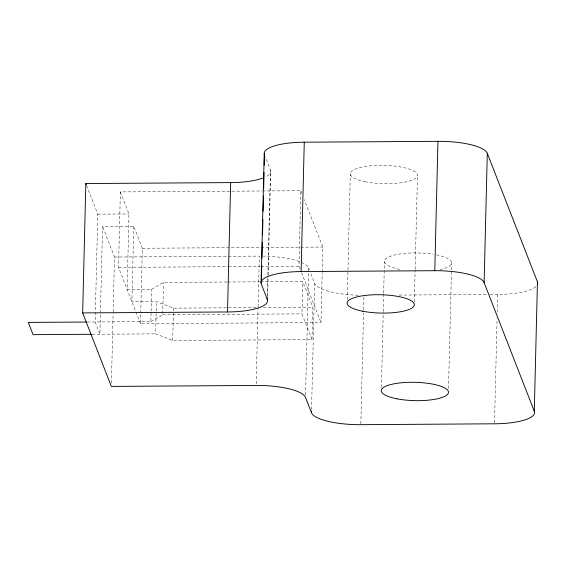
<?xml version="1.0" encoding="UTF-8"?>
<svg xmlns="http://www.w3.org/2000/svg" width="566" height="566" viewBox="0 0 566 566"><rect width="100%" height="100%" fill="white"/><g stroke="black" fill="none" stroke-linecap="round" stroke-linejoin="round"><path stroke-width="0.42" stroke-dasharray="2.83 2.12" d="M86.584 185.464L97.776 214.167L95.145 321.976L99.92 334.223L102.559 226.414L133.753 226.209L142.349 248.262L140.502 323.724L320.986 322.535L322.203 272.522M111.417 383.175L113.115 313.635M113.158 312.022L114.502 257.035L102.559 226.414M140.502 323.724L118.527 267.385L120.374 191.916L262.115 190.983M120.374 191.916L128.97 213.962L127.131 289.431L151.638 289.268L163.496 282.434L226.952 282.017M133.753 226.209L131.906 301.678L156.414 301.515L173.521 308.159L256.377 307.614M87.369 322.033L150.846 321.608L151.08 311.993M151.101 311.123L151.638 289.268M260.445 281.797L302.753 281.521L312.786 307.246L311.993 339.586L172.736 340.499L155.622 333.862L156.159 312.007M156.181 311.13L156.414 301.515M150.846 321.608L162.704 314.781L163.496 282.434M172.736 340.499L173.521 308.159M256.207 383.84L258.061 307.833M258.082 307.027L259.327 256.087L114.502 257.035M267.385 295.381L267.803 278.401M267.881 275.168L270.449 170.055L265.228 156.655M267.626 297.009L268.142 275.883M268.164 275.005L270.697 171.158M299.966 268.645L299.011 266.197L300.85 190.728L262.999 190.975M311.993 339.586L301.961 313.861L302.753 281.521M305.562 394.983L308.668 268.043A44.827 12.204 1.4 0 0 263.353 256.108M311.555 409.487L314.639 283.354L310.536 272.826M322.224 271.645L322.825 247.073L304.352 199.713M347.269 299.803L347.963 270.753M347.984 269.869L350.276 173.918M360.839 423.87L363.542 313.097M363.62 309.864L363.959 296.117M381.427 387.377L383.217 312.552M383.239 311.675L383.656 294.065M383.677 293.188L384.434 261.499M494.521 422.986L497.075 318.686M497.231 312.213L497.663 294.426A44.827 12.204 1.4 0 0 536.08 286.417M414.326 301.834L415.119 270.159M415.14 269.282L417.496 175.135M448.505 388.531L451.654 262.709M97.776 214.167L128.97 213.962M142.349 248.262L322.825 247.073M118.527 267.385L227.695 266.664M228.579 266.657L260.268 266.452M261.152 266.445L299.011 266.197M227.836 282.017L259.561 281.804M399.072 295.077L487.637 294.49M490.149 294.476L497.663 294.426M263.423 307.564L312.786 307.246M162.704 314.781L301.961 313.861M92.145 334.28L155.622 333.862M300.85 190.728L302.124 193.996M308.668 268.043L309.411 269.954M301.558 272.727L320.986 322.535M270.449 170.055A44.827 12.204 1.4 0 1 265.801 176.804M358.285 295.247A44.827 12.204 1.4 0 1 314.639 283.354M436.329 254.834A33.62 9.155 1.4 0 1 440.207 269.487M399.759 269.374A33.62 9.155 1.4 0 1 388.934 256.865A33.62 9.155 1.4 0 1 433.33 254.29M364.914 181.658A33.62 9.155 1.4 0 0 417.404 175.984A33.62 9.155 1.4 0 0 369.343 165.944A33.62 9.155 1.4 0 0 364.914 181.658"/><path stroke-width="0.85" d="M264.223 165.258L264.478 154.744A44.827 12.204 1.4 0 1 304.267 142.2L437.95 141.323A44.827 12.204 1.4 0 1 487.291 153.28L537.452 281.882L534.29 411.256A44.827 12.204 1.4 0 1 494.507 423.8L360.818 424.677A44.827 12.204 1.4 0 1 311.477 412.72L305.506 397.41A44.827 12.204 1.4 0 0 256.165 385.453L111.339 386.408L82.671 312.92L85.834 183.547L230.666 182.599A44.827 12.204 1.4 0 0 263.494 177.837M82.671 312.92L227.504 311.965L230.666 182.599M261.067 283.014L264.23 153.641M261.379 281.691L261.768 265.518M261.952 258.238L262.341 242.071M262.525 234.791L262.9 219.431M263.098 211.344L263.473 195.977M263.65 188.704L264.046 172.531M227.504 311.965A44.827 12.204 1.4 0 0 267.286 299.428L267.329 297.808M267.286 299.428L261.315 284.118A44.827 12.204 1.4 0 1 301.105 271.574L304.267 142.2M311.477 412.72L311.519 411.107M534.29 411.256L484.128 282.646A44.827 12.204 1.4 0 0 434.787 270.697L437.95 141.323M484.128 282.646L487.291 153.28M301.105 271.574L434.787 270.697M86.485 322.033L28.3 322.415L33.076 334.669L91.267 334.287M85.834 183.547L86.336 184.827M537.452 281.882A44.827 12.204 1.4 0 1 537.58 284.118M397.035 398.832A33.62 9.155 1.4 0 0 448.47 392.563A33.62 9.155 1.4 0 0 399.136 383.026A33.62 9.155 1.4 0 0 397.035 398.832M362.884 311.258A33.62 9.155 1.4 0 0 414.319 304.989A33.62 9.155 1.4 0 0 364.978 295.452A33.62 9.155 1.4 0 0 362.884 311.258"/></g></svg>
